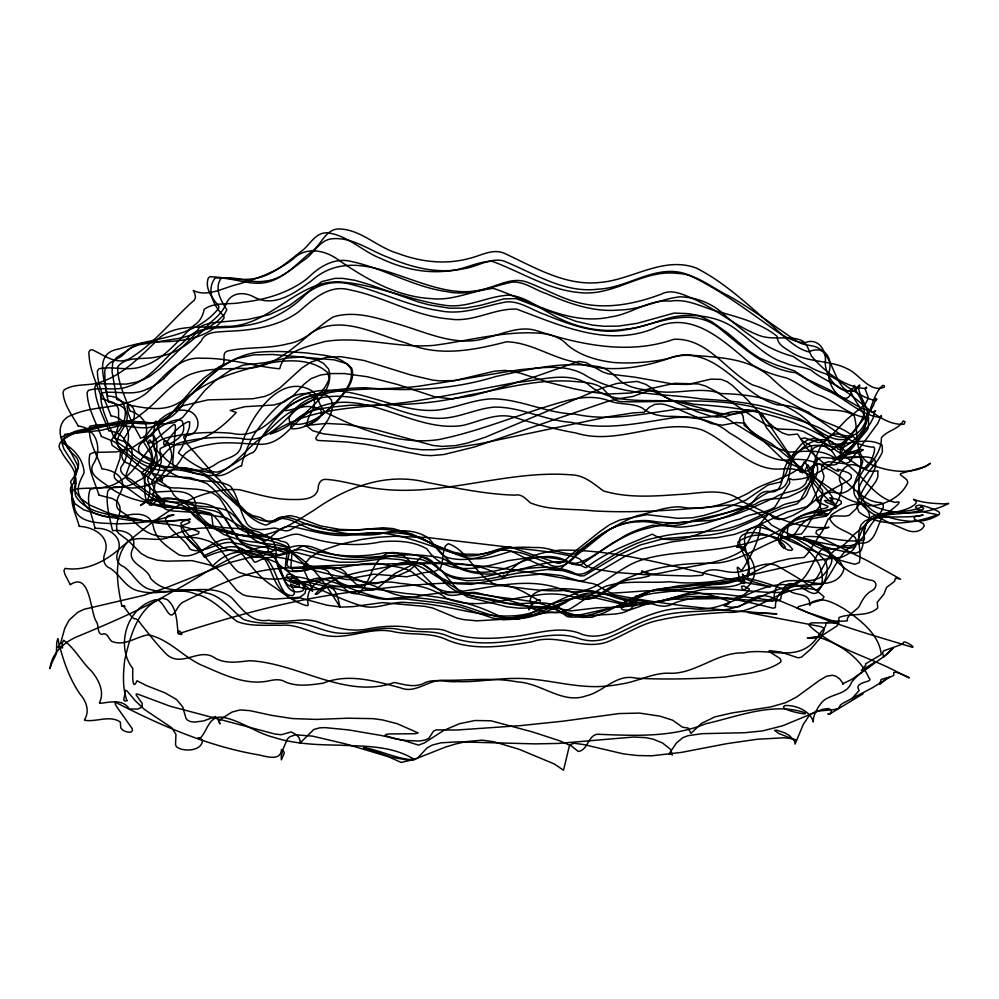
<?xml version="1.0" encoding="UTF-8"?>
<svg xmlns="http://www.w3.org/2000/svg" width="999" height="999" viewBox="0 0 999 999"><rect width="100%" height="100%" fill="white"/><g stroke="black" fill="none" stroke-linecap="round" stroke-linejoin="round"><path stroke-width="1.5" d="M132.78 668.431C132.73 672.539 131.818 692.707 137.013 680.769L146.491 685.601L165.097 692.906L176.436 699.425L182.655 706.78L185.976 718.269L187.412 720.079L190.497 721.603L194.68 722.127L203.833 720.878L215.372 716.545L217.52 718.593L220.005 723.925L219.106 721.278L221.378 718.743L232.055 712.062L240.047 709.927L249.875 710.639L271.728 715.396L292.495 718.581L316.496 719.417L347.864 718.194L373.102 718.656L382.467 719.917L397.227 723.713L418.144 732.929L415.047 733.728L389.498 733.953L386.001 734.402L384.99 735.526L395.916 738.985L405.045 740.459L419.68 741.033L425.399 739.959L428.996 738.124L433.578 731.006L436.351 729.882L456.805 730.019L520.604 725.611L563.186 721.153L619.23 713.561L639.56 713.099L659.914 716.158L672.502 720.142L682.492 727.197L688.186 728.046L690.946 733.378L701.535 723.376L714.847 716.895L732.042 712.949L770.791 706.942L785.589 702.697L796.653 697.002L819.305 680.506L826.635 676.186L832.567 675.249L836.063 676.286L839.697 678.895L843.393 683.903L842.444 683.94L851.722 679.42L869.817 666.758L874.15 662.687L861.3 670.416L865.796 665.072L865.509 663.873L881.255 654.557C879.282 634.103 859.777 619.705 844.055 608.778C835.176 603.908 824.175 596.778 813.773 601.448C809.789 601.435 809.565 609.69 809.615 602.235C808.591 593.319 796.103 595.317 790.346 591.458C775.236 586.425 760.289 580.169 744.43 578.034L749.887 580.831L770.379 586.8C700.274 576.423 632.305 549.388 560.938 550.137C542.944 551.523 524.188 556.705 511.063 569.755C508.741 570.666 505.644 578.121 503.596 576.248C503.421 573.751 504.42 575.711 504.308 577.01C503.996 580.332 499.587 574.125 497.877 574.225C474.488 561.176 446.503 563.199 420.666 563.061C373.988 564.56 327.222 564.66 280.644 568.419C245.167 570.466 213.199 587.187 182.043 602.672C178.334 605.569 176.748 610.252 173.601 613.686C167.732 621.053 163.137 595.142 153.284 600.424C126.598 608.791 115.559 646.053 132.555 668.169M148.189 443.618L149.176 440.259L150.025 440.022C155.482 447.515 159.54 458.179 155.419 467.195C153.671 472.215 144.855 476.81 148.801 482.642C151.024 488.474 149.45 495.629 147.153 501.211C130.345 512.812 149.825 496.59 155.657 499.138C168.019 498.963 182.417 497.377 193.282 504.458C199.101 518.531 211.239 528.496 226.298 532.092C244.068 538.111 263.811 533.316 281.181 541.321C295.167 542.257 287.4 556.668 286.875 564.959L289.086 567.332L292.27 568.319L331.231 568.294L362.025 581.331L375.162 583.766L385.102 581.318L408.566 571.003L413.786 566.583L417.919 560.189L420.529 557.804L422.964 557.042L426.91 557.854L431.593 560.839L442.307 571.59L460.202 592.532L467.345 596.927L506.88 606.805L519.255 608.179L543.219 607.867L555.032 608.891L566.308 614.61L570.354 615.646L581.768 614.535L626.573 604.545L637.237 600.586L635.501 596.066L641.745 596.628C654.283 585.439 674.225 589.185 689.672 586.088C705.381 583.304 723.463 586.888 737.961 579.87C741.395 575.674 732.904 561.326 740.634 569.954L742.269 569.767C750.936 556.406 758.678 541.72 760.651 525.611L761.887 524.625C772.414 530.257 788.099 546.141 797.464 530.082C806.917 513.474 827.434 513.611 841.345 503.571L841.183 501.248L838.248 499.587L829.794 497.764L834.59 503.796L830.594 502.06L822.227 493.768L813.898 483.653L811.862 479.083L811.8 473.051L813.96 466.096L817.269 460.039L813.174 466.77L807.567 470.904L804.457 471.178L799.125 468.394L766.383 427.56L758.99 412.587L753.458 410.264L745.816 410.077L726.048 416.408L716.92 417.12L710.913 416.208L697.252 411.75L677.684 403.171L665.222 396.965L645.891 384.403L637.1 381.406L616.932 383.454L602.522 387.924L485.502 437.175L467.332 443.106L455.681 445.591L442.17 446.403L433.029 445.479L376.473 429.895L346.191 424.475L326.273 423.439L305.219 425.537C312.05 423.888 320.179 420.242 321.778 412.712L320.517 409.353C293.032 396.915 274.151 428.521 255.494 442.257C243.194 453.409 232.13 466.82 217.183 474.45C202.298 478.446 187.824 470.279 173.739 466.433L172.702 463.174L175.462 427.222L174.975 424.687L173.252 424.862L154.62 440.372L148.264 443.656M64.848 434.44C62.163 442.694 68.419 450.025 74.251 455.044C83.953 463.486 74.263 474.001 73.851 482.754L75.574 483.241L74.45 487.2L75.699 491.908L80.42 498.276L89.423 504.882L108.254 513.049L131.231 518.993L144.967 521.028L165.896 521.79L190.222 519.218L183.204 521.103L180.707 523.239C185.552 535.289 198.426 542.407 203.321 554.72L204.508 555.494C216.571 550.062 230.507 542.557 243.656 549.587C250.911 556.555 259.728 554.77 267.969 551.473L270.404 552.397C281.293 560.389 280.057 592.644 298.863 586.488L300 583.191C298.376 578.034 293.032 573.701 287.475 574.3L286.338 576.423L287.987 578.384L292.582 580.469L309.927 582.679L378.559 598.626L385.801 599.35L404.97 598.975L446.078 603.733L462.212 607.654L492.569 618.056L503.246 619.78L517.869 619.03L529.62 616.296L572.215 598.776L582.792 596.615L594.043 597.539L620.466 603.783L632.941 605.319L650.112 603.846L681.355 595.729L698.363 593.443L721.241 593.955L775.761 600.786L779.183 600.586L780.881 598.613C781.468 593.181 782.966 587.075 787.974 584.09C797.926 581.131 804.707 592.045 814.023 593.531L816.895 592.869C823.988 584.04 832.055 569.892 823.788 559.29C815.084 549.363 803.308 542.907 792.02 536.351L792.632 536.263C813.411 542.932 834.128 551.311 856.031 553.046L860.763 551.098C866.17 540.397 860.951 525.112 871.553 516.87C887.487 509.952 906.155 514.248 921.965 506.818L922.377 505.681L919.142 505.094L916.195 505.956L915.584 507.217C921.39 512.724 930.144 512.924 937.586 514.735C913.311 523.913 880.681 528.459 858.94 512.05L857.117 506.893C858.653 491.271 871.465 480.332 875.836 465.721L874.887 459.74C865.409 453.409 853.408 460.214 843.231 456.418L841.682 454.907C835.364 449.4 852.734 434.19 843.119 437.112C834.515 437.437 827.447 432.08 820.204 428.284C804.732 421.016 787.986 417.207 771.665 412.35C723.563 395.292 672.814 402.834 623.151 401.673C613.398 402.197 608.191 393.743 602.097 387.824C593.044 381.993 581.705 382.267 571.366 381.231C535.988 378.958 501.698 389.26 467.22 395.379C428.933 405.544 389.523 405.182 350.299 405.232C330.157 407.679 302.285 407.13 290.534 426.585L291.82 428.796C308.404 429.582 321.266 415.197 333.054 405.382C341.608 395.204 354.42 383.466 350.974 368.768C341.471 354.995 322.402 355.507 307.505 353.034C290.297 351.71 272.927 350.674 255.719 352.497C225.861 357.33 203.833 381.044 184.178 402.197C171.154 424.687 150.861 425.761 127.835 422.202C110.677 423.913 94.156 429.483 77.235 432.654M70.33 584.69C89.972 571.328 90.272 610.514 95.779 620.666C99.201 624.113 96.741 633.528 101.823 634.49C107.155 631.393 108.479 638.786 111.588 641.271C124.138 646.803 136.039 636.8 148.064 634.827C169.555 638.861 184.34 658.616 204.583 666.42C224.6 675.149 246.978 685.863 269.33 680.744C274.6 679.657 280.419 678.821 285.239 681.855C297.003 687.1 310.876 684.927 323.214 683.179C348.389 672.926 375.337 681.181 400.349 687.787C415.084 694.093 427.709 680.157 442.195 680.244C467.382 680.731 492.907 677.122 517.819 681.98C541.221 683.041 562.512 704.42 586.138 695.878C603.733 691.882 616.221 673.376 635.963 678.184C665.634 679.732 695.454 678.845 725.099 677.085C743.556 673.551 764.909 673.026 780.681 662.137L780.993 660.339L779.894 658.403L769.193 651.598L769.18 650.674L780.569 651.947L798.039 657.817L801.46 657.205L810.476 649.338L822.864 635.027L836.825 626.073L838.248 624.1L839.01 617.519C851.123 612.512 867.319 617.507 877.721 608.016L877.247 602.297L883.84 594.23L886.55 587.462L894.542 581.368L895.429 578.171L900.686 579.195L868.293 561.163L822.327 538.336L815.908 533.241L816.595 530.756L818.393 529.695L828.97 527.322C797.914 530.244 769.38 514.185 742.182 501.486C724.312 486.313 699.65 493.718 678.596 494.493C653.671 496.278 627.784 498.151 603.508 490.971C593.668 483.803 584.303 475.049 570.991 474.812C506.593 469.792 443.456 496.878 378.871 488.811C361.301 486.938 344.43 480.756 326.81 479.445C320.866 478.384 318.019 483.653 318.182 488.761C315.547 500.611 300.287 499.488 290.959 499.5C273.289 499.338 256.381 494.006 239.435 489.685C194.168 486.838 155.394 519.03 122.415 546.291C106.868 560.689 86.613 571.653 65.072 568.406L63.948 570.516L64.848 574.225L70.267 584.602M56.356 653.496C54.321 658.453 51.024 663.523 50.05 668.593C51.548 652.672 64.898 641.358 79.108 635.876C110.827 622.627 142.495 609.04 172.303 591.795C201.81 576.51 228.846 554.582 261.75 547.027C299.325 542.357 322.914 579.595 340.184 607.367C338.074 600.124 337.262 587.549 327.822 586.825L324.737 588.186L316.983 594.243L315.222 594.293C332.342 572.589 369.268 571.678 394.143 565.284C459.79 558.828 525.724 571.066 590.059 583.154C598.688 583.766 604.095 591.383 611.95 593.056C629.22 592.432 646.428 590.172 663.748 590.421C685.851 591.246 709.402 592.182 729.657 601.873L729.632 602.734L726.46 604.045L728.209 604.008L724.175 605.844L731.231 607.317L739.36 606.643L753.096 598.239L758.129 596.091L764.497 595.629L770.591 596.903L807.454 612.312L838.973 623.014L812.487 622.852L810.364 623.239L809.128 625.362C834.452 649.562 871.652 657.242 901.822 674.437C921.615 684.165 896.215 669.73 893.68 672.652L893.83 675.199L892.482 676.123L881.118 679.507L879.707 684.502L886.263 678.858L889.784 677.122L872.477 687.737L842.532 703.446L840.471 704.957L838.536 708.416L833.466 709.715L816.52 711.188L809.714 714.797L803.371 724.238L795.067 744.08L794.517 740.871L789.372 735.551L784.827 732.854L776.76 730.182L774.512 730.369L778.87 733.528L795.928 740.209L791.807 738.648L783.953 737.786L757.492 739.235L726.96 743.631L681.455 752.397L651.61 755.818L637.499 755.531L623.826 753.97L583.928 744.617L574.388 743.268L571.241 744.118L569.305 746.116L563.523 770.279L554.395 763.998L518.956 749.225L493.706 741.683L482.192 740.147L466.358 741.583L455.881 743.905L445.454 747.077L414.248 759.427L401.223 762.437L388.236 756.668L345.779 743.968L312.562 736.138L295.529 734.777L289.598 736.862L287.45 739.01L282.904 749.35L281.293 755.868L281.343 759.864L284.203 753.371C284.752 751.847 280.582 747.327 281.356 750.724C279.982 761.113 265.821 756.443 259.141 754.969C208.304 746.478 160.502 725.336 115.172 702.147L115.285 704.245L117.145 707.354L132.093 728.458L132.48 730.531L130.869 732.167C127.185 732.392 122.677 731.231 120.754 727.796L120.367 722.052C109.69 714.772 96.591 722.227 84.828 720.316L84.415 719.879C89.86 711.388 86.538 701.46 80.195 694.33C68.656 677.684 62.4 658.191 57.805 638.648L56.756 642.382L56.394 653.396M144.718 437.887C154.395 423.114 170.891 404.832 190.285 411.563C202.897 418.019 199.251 436.488 184.603 435.414L183.666 437.362L187.238 444.205L214.997 475.399C224.7 477.472 232.555 469.118 241.046 465.846L241.546 466.096C242.52 458.678 249.55 440.946 255.519 432.192C268.481 415.309 285.726 391.358 309.503 393.631L312.799 396.241C319.243 406.968 305.444 415.859 307.192 426.198L312.6 430.681L323.339 433.816L374.862 439.947L409.528 448.401L421.94 449.787L433.791 449.75L453.858 447.889L479.008 443.881L608.516 416.708L633.491 412.849L644.105 412.275L649.512 407.093L654.67 404.383L660.839 403.896L665.384 404.645L676.972 408.666L711.288 423.551L722.402 425.187L736.5 422.54L744.755 423.214L751.061 432.03L771.865 443.793L802.185 468.843L807.067 474.875L808.241 479.982L813.436 467.22L811.787 484.577L819.779 504.333L821.927 513.736L820.216 514.522L814.51 511.426L825.436 513.399L828.059 514.098L827.746 514.722C809.677 515.609 783.778 518.006 777.909 538.561L779.507 543.668L783.416 547.689L788.086 550.062L791.608 550.412L792.594 549.3C781.268 533.666 753.159 530.269 737.949 542.02L737.911 544.43C753.483 556.73 762.961 574.7 744.492 589.747L742.407 589.335L741.433 586.251L743.918 586.088L749.387 589.123L748.513 591.058L743.968 594.767L734.003 598.438L673.963 599.188L652.397 602.097L628.833 610.277L623.139 609.852L621.428 608.703L621.44 607.467L622.639 606.755L635.302 605.656L636.4 604.657L635.139 602.509C612.512 603.983 590.571 620.004 567.157 616.62C542.232 596.728 508.416 601.211 479.183 593.281C467.207 589.635 454.695 599.437 443.519 593.231C430.969 584.552 421.416 572.427 410.339 562.087C403.271 552.947 389.435 547.952 380.819 558.254C369.705 567.657 370.055 585.564 357.854 593.394C344.618 595.941 340.597 578.446 328.946 578.021C314.897 579.308 299.563 587.25 286.139 579.857C280.419 574.138 277.347 566.096 275.687 558.316C277.31 548.576 274.762 537.712 263.798 534.815C244.168 521.041 193.993 539.185 195.667 503.696C192.445 486.55 166.346 492.195 153.709 492.02L153.047 494.043L154.296 495.841L164.473 503.533L164.648 502.647L160.602 497.864L144.643 482.392L145.267 473.576L151.623 464.672L153.072 459.89L151.423 451.011L144.356 436.063L144.605 438.049M146.091 440.072C154.52 430.332 165.772 421.278 178.871 419.592L182.018 420.816C189.435 436.9 170.979 443.181 160.165 448.576L159.952 451.898C171.653 470.379 197.889 476.948 216.184 463.861C224.638 457.554 239.148 458.054 241.383 445.442C249.588 418.531 279.233 371.416 312.188 391.009C319.53 396.541 318.569 407.829 326.361 412.687C360.701 429.757 399.65 445.317 438.673 439.585C481.481 430.969 521.653 413.124 563.623 401.523C578.746 397.24 595.192 395.092 610.114 401.236C620.441 404.782 631.992 402.972 641.92 407.804C650.399 414.585 661.188 416.683 671.827 416.358C686.7 416.658 701.785 419.13 716.483 415.721C724.437 414.56 732.654 409.752 740.709 412.212L743.081 415.996L744.143 425.412L760.351 437.874L782.754 459.328L787.999 462.699L799.924 467.994L800.162 472.265L803.908 462.212L805.419 461.975L810.614 475.736L822.552 490.309L822.714 495.142L820.604 499.662L818.556 500.686L816.72 498.489L815.796 499.388L818.144 502.16L827.984 506.293L827.522 507.455C815.821 511.126 802.796 512.724 793.293 521.228C786.101 526.997 775.149 538.236 783.054 547.452L784.739 547.939L785.226 547.077C780.906 536.85 744.505 524.962 739.572 539.048C738.448 552.996 755.619 565.621 746.59 579.395L739.722 579.919L740.471 581.543L743.543 583.516L744.642 583.329L744.904 582.205L743.106 579.745C722.252 580.556 701.46 587.912 680.394 589.422C663.96 594.043 641.583 590.471 629.208 604.133L627.085 603.846L624.363 600.624L627.072 603.983L626.048 605.869L622.926 606.98L596.853 607.829L570.504 610.938L554.245 607.579L521.153 605.669L506.868 603.583L476.336 597.09L467.232 594.255L455.969 588.324L422.877 568.019L418.181 565.796L412.4 564.747L394.867 573.501L376.286 589.31L372.028 590.284L367.058 589.585L356.431 584.365L349.7 578.059L345.342 572.24L342.07 569.592L337.237 567.707L323.289 566.858L299.038 571.016L292.894 570.704L290.884 566.745L292.058 551.923L288.399 547.752L277.435 545.029L246.054 541.046L235.951 538.748L223.776 534.515L215.434 528.933L212.912 525.337L211.638 515.172L210.764 514.023C203.259 511.688 194.156 514.285 188.873 506.456C178.571 497.452 161.326 493.581 151.611 505.332L149.937 505.119C140.335 496.266 148.601 481.655 141.371 473.114L149.775 465.284L152.073 460.764L150.787 453.646L143.481 441.858L145.979 440.197M163.986 378.309C176.149 365.659 189.847 354.133 201.311 340.984C205.145 331.168 218.331 332.13 226.998 331.318C251.873 330.369 278.022 326.935 298.639 311.8C313.037 299.55 328.846 284.078 349.775 289.885C383.916 296.491 414.473 316.283 449.612 319.006C472.852 322.827 493.856 308.179 516.633 309.128C560.114 325.274 607.292 347.477 653.883 328.434C692.295 308.991 724.35 341.895 751.573 364.435C762.2 371.029 774.237 375.124 786.388 377.922C798.301 382.667 807.954 391.92 820.479 395.691C836.712 402.222 850.823 417.12 868.805 417.707C867.844 417.732 869.58 427.46 867.269 429.92C857.192 441.421 848.039 454.895 836.25 464.485C828.071 466.608 817.419 460.889 810.713 467.495L813.124 473.139L812.462 477.997L800.137 500.511L797.202 503.796L780.631 508.741L734.677 529.02L721.528 532.942L709.939 534.952L663.923 538.611L640.259 544.979L618.718 555.044L584.065 575.774L580.494 575.948L562.912 570.666L547.352 569.517L517.47 573.164L483.141 580.069L467.008 580.781L453.571 578.084L447.202 575.199L431.58 563.261L421.99 559.665L392.17 556.256L361.313 559.527L343.281 559.19L326.186 556.193L300.711 549.562L295.017 550.049L279.158 554.77L252.198 549.3L246.728 547.252L240.247 541.883L225.537 519.205L219.405 512.986L215.235 511.138L201.698 508.229L177.822 507.342L163.499 504.57L152.884 498.713L127.847 479.945L126.299 478.109L125.899 475.387L131.618 459.028L132.293 454.108L131.531 447.989L129.296 444.305L126.811 442.507L114.173 437.912M73.876 433.379C67.707 435.539 53.958 443.119 61.214 450.974C65.709 461.351 79.795 470.829 73.814 483.179C66.259 488.811 73.676 496.853 74.076 503.758C74.363 524.575 101.361 522.814 116.046 523.788C135.589 523.763 155.569 521.815 173.926 514.71L168.032 515.634L165.459 519.005C169.168 531.768 183.779 537.275 189.798 548.938C202.847 556.181 220.255 538.573 235.489 543.156C246.84 545.392 259.99 549.15 265.497 560.451C273.239 572.115 275.624 594.205 292.557 595.754L294.405 593.881L294.081 591.008L290.447 584.078C302.01 588.836 314.485 591.932 326.611 587.25C353.484 584.877 379.845 589.947 406.218 593.543C436.675 596.216 467.544 600.624 495.329 614.198C518.931 625.561 544.48 613.099 565.859 602.534C581.031 589.922 600.337 595.791 616.92 601.46C645.304 609.502 673.001 596.59 700.162 590.059C727.759 585.889 755.456 593.781 783.054 592.295C790.634 589.822 794.168 579.645 803.296 580.531C817.207 584.927 838.473 586.725 843.918 569.343C838.873 552.397 817.107 549.575 804.694 539.198L803.733 536.763C823.725 534.802 843.893 543.518 863.723 540.172L864.522 538.561C858.641 507.617 900.773 518.306 915.683 503.646L916.433 501.56L913.486 499.325C922.826 502.834 933.078 503.446 942.981 503.846C944.08 504.345 952.122 502.272 947.214 504.145C920.841 517.432 883.728 515.696 859.864 498.364L857.716 492.869C860.564 476.311 876.21 466.695 882.442 451.735L882.167 445.204C866.558 435.814 846.178 446.103 829.819 443.968C826.285 434.49 814.098 431.855 809.44 422.614C785.639 399.837 752.472 394.243 720.866 393.569C698.701 385.639 675.786 395.816 653.171 390.609C641.183 389.585 628.196 388.099 618.893 379.632C612.337 373.289 605.132 366.683 595.466 366.271C561.863 361.139 528.321 369.505 495.641 376.536C452.834 389.785 409.752 391.645 365.509 387.724C337.762 388.124 307.205 392.47 284.49 409.215L285.677 410.651C303.684 408.404 323.039 396.103 329.195 378.596L327.834 372.814C312.025 358.216 287.213 359.528 267.37 363.449C241.721 370.629 214.723 376.748 193.044 393.107C177.16 403.134 168.406 424.038 148.714 427.547C133.579 428.946 118.631 422.864 103.484 425.624C91.046 428.733 72.14 431.568 63.736 439.535C68.869 448.151 73.751 457.767 78.359 466.87L74.351 474.55C78.471 481.118 73.501 488.948 75.637 496.003C88.923 517.457 121.016 514.148 142.745 520.541C161.239 524.762 181.756 523.601 199.051 531.918L198.414 533.853L189.335 536.376L187.462 537.237L186.988 538.498L204.158 555.519L212.65 566.083C223.152 554.645 243.981 543.931 254.158 561.838L255.407 562.275L262.325 559.103L266.571 559.353C278.808 568.593 281.743 614.585 305.095 593.181L305.856 588.96L302.585 583.004L298.089 581.056L298.264 583.666L297.415 584.665L294.455 582.529L294.455 580.631C318.419 586.738 340.309 600.299 364.46 606.568C379.145 609.465 393.331 600.274 408.354 602.759C456.106 602.609 507.167 632.142 552.06 603.596C564.635 598.226 577.26 590.559 591.371 590.921C606.281 593.169 620.454 599.213 635.639 600.137C648.438 599.912 660.951 611.063 673.301 603.596C705.381 590.721 741.071 600.162 773.214 608.229L775.399 607.542C774.937 582.13 804.482 585.876 821.727 584.103C826.548 560.751 801.535 541.183 781.043 535.876L782.267 537.487C805.669 548.226 829.819 558.129 854.857 564.26L859.327 562.574C862.087 550.024 855.132 536.363 861.425 524.263L865.346 520.666C883.915 514.335 904.083 519.043 923.138 515.109L916.12 516.221L914.285 517.37L914.335 519.13L923.313 523.688L924.312 525.811C920.966 532.43 912.449 532.754 906.343 530.057C887.349 522.115 865.446 513.786 854.632 495.154C850.961 482.642 860.788 472.602 862.786 460.951L860.289 457.167L855.219 456.393L832.916 459.79L853.995 451.111L860.564 449.35L863.386 449.762C858.703 453.546 851.722 453.096 846.278 451.323C831.418 441.908 817.007 431.543 800.249 425.549C766.545 410.839 729.944 406.743 693.668 404.27C659.09 395.03 616.408 409.852 587.674 383.928C566.97 370.704 539.497 380.819 516.708 382.33C483.953 388.461 451.261 394.992 418.394 400.549C368.581 408.991 313.786 403.646 270.23 433.953C282.667 430.544 293.219 422.127 303.534 414.685C315.846 403.246 334.815 387.774 328.459 368.843L323.476 363.324L316.396 359.69L302.098 357.018L286.725 358.017L264.623 362.762L243.356 365.072L230.369 370.292L216.483 379.62L204.92 390.397L182.605 417.482L174.151 422.689L164.223 423.938L138.362 421.94L127.947 423.601L101.311 430.282L64.91 434.403M147.802 388.711C133.354 396.578 116.858 390.409 101.861 392.882L100.587 394.905C100.949 409.952 108.766 423.713 113.961 437.612M647.327 592.507L633.578 597.627L604.782 612.549L592.007 617.232L582.28 617.407L564.897 612.812L551.311 612.187L498.988 619.542L476.835 620.829L463.736 619.63L456.893 618.044L432.717 608.016L424.837 606.368L382.355 602.597L352.884 606.655L341.383 607.092L326.96 605.207L298.152 597.39L274.4 599.113L247.203 596.066L242.62 594.592L236.825 590.459L221.478 572.402L216.296 568.144L210.202 565.059L192.058 560.614L167.17 561.151L157.13 560.214L147.79 557.255L141.196 553.496L128.484 540.834L118.669 533.354L116.846 530.894L116.558 524.637L120.242 510.589L119.805 506.393L117.832 501.973L112.475 498.551L99.001 495.129M656.231 589.909L679.607 585.664L728.096 581.93L743.83 577.26L767.369 565.297L776.56 561.75L790.109 558.591L804.083 557.454L807.704 553.496L823.626 529.208L828.146 519.068L833.69 515.896L845.354 516.108L849.212 515.297L855.881 509.04L875.886 481.481L877.834 476.985L877.934 470.916L870.117 471.291L862.299 468.369L827.11 444.268L803.408 431.431L796.628 429.807L777.821 428.971L767.294 425.537L755.381 418.444L715.584 391.246L705.631 386.051L698.338 383.941L674.4 383.304L630.644 392.994L608.503 394.056L589.01 391.895L573.189 388.586L547.352 382.03L519.867 373.014L505.244 370.392L494.642 371.166L454.92 380.532L439.697 380.881L432.804 380.119L410.926 375.025L363.736 360.414L340.734 356.68L326.673 357.267L311.026 362.025L301.81 368.044L279.882 387.974L270.392 394.068L264.685 396.428L252.897 398.751L207.992 399.875L182.567 405.806L177.11 408.691L170.954 413.761L148.376 436.85L133.629 446.853L127.835 449.288L116.433 451.91L93.869 452.422L89.885 454.095C86.638 467.857 95.017 481.755 98.876 494.88M140.497 437.937L153.284 435.402C161.039 444.28 154.545 459.103 150.824 468.956C152.123 479.97 169.343 483.354 173.464 494.468C186.001 509.54 206.643 504.62 223.414 509.265C234.378 512.437 240.022 523.538 246.828 531.743C252.285 541.97 263.674 543.718 273.489 547.202C280.881 553.658 290.634 553.608 298.526 548.089C306.93 542.744 315.597 548.926 323.763 551.248C356.368 564.035 390.609 552.11 424.1 555.469C431.98 556.568 440.659 556.281 447.402 561.163C459.915 571.391 476.486 574.637 492.307 574.013C523.014 573.476 555.706 551.573 585.077 567.544L586.301 567.619C605.943 551.923 629.745 543.956 652.372 534.153C678.309 550.886 713.586 524.525 740.209 518.993C750.923 512.787 764.685 513.848 774.774 507.155C779.607 499.8 783.566 491.87 788.673 484.677C791.87 481.78 786.313 476.648 792.382 479.682C819.617 479.508 835.963 458.104 855.868 442.969L856.418 440.047C844.704 425.437 823.076 424.712 808.94 412.337C789.772 403.996 772.989 390.609 752.659 384.977C725.848 371.191 707.567 337.65 673.726 339.323C629.083 355.032 581.143 344.905 537.4 330.944C520.829 325.237 504.083 333.429 488.174 337.412C458.429 347.814 428.758 333.316 400.599 324.8C379.083 318.756 355.632 310.002 333.279 316.92C318.269 326.011 306.231 340.921 287.824 343.806C268.394 349.026 247.914 346.678 228.396 350.811C219.805 352.659 227.834 362.662 220.954 366.433C206.431 378.321 194.905 394.031 178.209 403.072C162.587 412.187 144.605 407.854 128.234 404.945L127.11 406.206C127.822 417.719 135.24 427.659 140.372 437.737M64.148 443.931C74.7 449.088 83.779 460.751 84.066 472.789C78.159 484.827 74.513 491.208 84.191 503.409C91.858 517.132 109.515 517.844 123.339 516.221C134.828 512.937 150.837 511.825 153.509 527.21C156.368 540.309 168.706 547.589 178.846 554.757C197.977 561.475 212.05 536.962 231.006 539.148C243.956 555.194 254.345 574.512 272.715 586.001C283.604 593.344 294.33 602.709 307.33 605.756L308.216 605.219C303.746 581.818 327.772 574.725 346.191 579.482C371.99 578.533 392.245 601.186 418.506 596.316C454.383 588.598 491.895 593.106 526.048 606.018C541.096 612.662 559.49 616.57 574.05 606.455C584.74 599.912 594.193 591.258 605.794 586.251C626.398 579.82 648.501 583.466 669.717 581.718C709.752 586.825 747.976 575.037 786.575 566.908C804.532 561.725 822.602 559.315 841.058 557.38C848.588 554.832 860.851 546.353 855.069 537.425C847.389 530.332 834.515 529.333 829.894 518.993L830.956 515.272C841.021 507.917 854.632 500.961 867.357 505.494C883.203 506.855 901.61 496.915 907.866 482.417L906.755 479.695L900.311 474.637L900.673 473.538L925.024 466.733L930.406 463.324C915.371 474.188 894.704 472.49 877.809 467.057C850.848 459.428 860.039 434.852 854.045 415.534C840.983 406.743 823.089 413.074 808.89 405.419C794.942 398.351 782.729 388.873 771.44 377.984C749.362 357.742 719.505 357.555 691.62 355.219C681.081 353.209 671.291 358.229 661.151 360.002C645.354 362.55 629.233 363.661 613.249 362.462C596.965 360.427 580.157 355.731 567.407 344.942C560.664 337.437 550.686 334.228 540.896 333.291C504.882 330.507 469.655 340.647 434.24 345.317C397.577 348.726 361.126 335.477 324.5 341.596C310.002 345.941 283.192 350.949 279.907 368.369L279.196 368.768C253.596 366.271 228.634 357.817 202.647 358.291C177.585 355.956 163.212 378.259 146.853 392.782C125.387 410.227 95.991 404.233 72.178 414.997C59.278 418.668 57.018 433.841 64.036 443.806M78.284 426.049C97.253 428.047 102.697 450.049 93.082 464.448C87.587 474.488 101.349 480.769 107.492 485.851C125.212 500.024 148.539 502.909 170.142 506.83C189.535 508.216 200.936 515.934 209.328 533.079C215.309 545.167 227.273 552.534 240.871 550.724C250.037 550.786 257.63 556.793 266.533 557.879C286.076 554.245 303.446 566.858 322.602 568.156C343.331 570.104 363.611 560.177 384.303 564.535C393.631 566.783 403.721 566.933 412.088 572.102C424.438 581.443 437.275 592.17 453.658 592.245C488.661 588.811 524.85 576.361 559.79 588.661C588.736 601.873 611.987 571.303 637.05 561.575C655.419 554.757 675.162 553.409 694.505 551.485C722.614 548.851 751.398 545.292 776.772 531.98C791.945 523.001 809.115 518.831 826.36 516.171C833.478 510.152 843.743 493.681 841.483 484.228C836.563 477.834 841.195 469.617 847.177 465.946C853.733 461.875 860.214 468.531 866.695 468.269C874.35 459.852 881.605 449.55 881.393 437.737C887.174 430.382 898.663 429.495 903.258 420.879L905.106 421.778L903.983 424.313C879.52 425.499 861.5 399.95 841.283 388.761C831.53 381.968 820.067 377.947 811.063 370.067C802.609 366.408 792.919 366.783 784.49 362.724C766.258 357.342 753.658 342.42 738.81 331.543C723.738 318.768 704.307 314.81 685.089 315.597C664.897 316.096 646.778 327.922 626.448 328.946C600.062 333.541 572.839 326.998 550.037 313.399C536.725 306.356 524 296.066 508.404 295.18C486.625 296.316 466.371 308.978 444.031 305.157C410.015 300.287 378.072 285.552 343.731 282.255C298.014 276.898 270.604 328.047 224.85 326.373C200.924 328.821 171.154 321.878 153.834 343.581C138.486 358.404 122.74 374.126 102.285 381.593C90.147 386.7 75.387 382.679 64.161 389.885L63.049 392.182C63.749 404.695 72.153 415.234 78.147 425.849M598.076 686.588C569.892 687.25 542.619 677.759 514.423 678.446C495.317 678.496 476.411 682.404 457.28 681.58C445.979 682.554 433.316 677.734 422.889 683.741C413.748 687.737 403.633 684.377 394.38 682.479C345.517 699.837 298.052 662.774 249.363 660.714C237.387 662.2 223.764 664.21 213.249 656.967C198.426 648.276 181.256 667.582 166.845 654.57C157.293 645.092 149.088 634.253 140.709 623.726C139.023 621.615 137.412 618.294 134.203 618.756C129.708 616.121 125.911 608.354 122.64 605.481L124.987 606.293L121.903 606.168M112.562 530.681C123.726 529.295 137.662 534.29 132.904 548.276C125.037 563.711 147.04 566.071 150.612 578.446C171.778 602.459 207.218 578.683 231.468 597.552C241.683 608.391 251.149 623.376 268.606 620.204C281.081 622.727 293.544 620.154 306.056 619.942A42.732 29.246 27.9 0 1 316.296 621.44C332.642 627.01 349.775 632.429 367.257 629.02C382.929 625.898 399.001 625.024 414.747 628.284C425.274 630.581 436.338 627.01 446.578 631.131C466.046 639.497 487.624 639.173 508.316 637.112C531.693 635.776 555.606 625.099 578.771 632.941C593.418 639.972 609.665 634.315 622.901 626.873C644.842 615.983 668.069 605.706 693.206 608.741C726.535 612.787 751.548 585.202 783.578 584.515C802.422 589.098 808.591 570.816 815.858 557.667C818.019 552.547 822.252 546.79 828.621 548.563C837.599 551.61 845.154 544.268 850.686 538.211C856.593 530.007 875.049 522.927 867.881 510.901C865.334 507.879 865.446 501.898 859.889 503.184C832.067 497.564 812.986 465.646 782.692 468.843C750.636 472.44 728.795 441.058 701.448 429.707C659.665 417.757 618.019 446.228 575.811 432.942C555.332 429.395 535.277 423.913 515.472 417.682C497.627 411.788 480.332 421.241 463.311 425.299C409.902 434.44 355.931 377.659 304.47 415.322C290.734 426.273 279.895 444.905 260.09 444.28C243.494 443.993 226.736 441.071 210.24 444.405C199.675 446.353 186.95 448.151 181.456 458.753C172.24 473.651 156.668 484.627 139.173 487.05C129.308 490.784 114.648 481.743 107.717 491.233C105.619 504.395 109.715 517.632 112.487 530.444M95.092 528.409C108.991 527.31 124.263 537.237 117.632 552.759C115.31 558.429 117.919 564.622 123.689 566.695C133.966 573.626 138.674 587.674 152.223 589.947C169.693 595.042 188.099 585.789 205.369 592.769C221.89 595.429 231.081 610.139 243.444 619.43C257.405 624.2 273.064 623.551 287.762 623.014C304.058 620.554 318.531 629.919 334.103 632.529C355.869 636.438 377.06 625.012 398.826 629.345C415.284 633.503 432.967 629.12 448.701 636.363C475.836 647.29 505.819 642.145 533.778 637.674C548.239 635.339 563.448 633.229 577.634 638.086C586.738 641.433 596.828 641.758 606.018 638.523C623.401 631.868 639.285 621.553 657.442 616.758C676.286 610.988 696.203 611.962 715.634 610.327C748.713 611.126 773.538 580.344 807.442 587.062C824.437 577.31 824.862 545.142 848.139 545.729C861.8 546.203 866.72 528.396 874.774 520.054C877.334 516.121 887.886 506.118 881.118 502.684C858.928 501.835 847.302 477.035 827.721 469.031C814.759 459.715 799.3 457.729 783.94 460.452C763.224 458.441 746.865 442.619 729.32 432.854C713.873 419.93 694.08 416.146 674.525 417.632C640.534 422.614 605.993 431.206 571.678 422.402C545.142 420.679 520.841 406.68 494.205 407.117C478.558 408.441 464.123 415.434 448.638 417.644C431.793 420.192 415.047 415.447 399.113 410.414C368.394 399.75 331.568 387.275 301.198 405.656C283.179 419.842 267.67 444.642 240.971 438.436C221.241 436.426 201.199 437.362 181.93 442.182C161.301 447.165 156.768 472.802 137.775 480.981C123.626 491.471 105.507 485.264 90.26 489.248C85.377 501.748 92.258 515.659 95.005 528.184M101.948 398.751L113.312 402.56L116.721 405.307L118.556 409.353L118.644 424.4L116.721 431.431L110.976 441.096L112.15 445.317L124.376 453.646L141.783 468.144L149.288 472.277L158.217 475.012L165.197 475.999L190.634 477.709L206.918 483.553L213.112 488.836L226.736 503.271L242.27 524.587L265.272 541.033C274.3 536.138 281.194 523.464 293.581 526.96C312.163 530.669 330.632 537.125 349.875 535.189C381.368 532.417 420.367 526.273 442.807 554.532C463.536 578.958 494.655 574.712 520.354 562.337C537.087 555.819 556.343 552.784 571.803 564.01C589.173 562.062 603.296 547.44 618.806 539.497C628.908 532.617 640.546 528.483 652.247 525.287C665.896 525.874 679.532 527.172 692.469 520.666C713.598 515.521 735.152 511.738 755.594 504.083C766.083 496.228 778.496 500.674 789.46 496.553C798.551 492.082 810.901 488.636 811.013 476.173C813.623 462.599 822.077 428.546 841.121 434.665C870.441 443.881 866.795 398.601 882.816 385.402L884.252 385.739L884.302 387.137C869.854 393.431 859.24 373.788 847.202 368.743C828.87 359.328 805.619 363.424 788.76 350.574C782.916 346.99 777.397 343.843 777.122 336.351C761.55 323.701 741.233 318.119 722.202 312.699C704.757 308.853 688.561 298.002 670.067 301.161C648.813 299.101 631.256 314.235 610.739 316.908C568.906 326.261 531.218 301.061 493.331 288.361C472.702 290.472 453.171 300.986 431.855 298.651C397.29 296.978 366.446 279.32 338.661 260.102C325.662 250.15 305.657 246.154 293.157 259.016C277.135 271.491 257.742 278.321 238.524 284.141C224.038 287.225 207.767 297.789 193.182 290.409C195.492 294.205 197.215 299.225 191.908 302.21C172.09 320.217 155.457 341.983 132.767 356.581C118.494 367.395 104.845 355.319 92.008 349.7L90.06 350.149L88.899 352.085C88.986 368.269 96.578 383.379 101.823 398.464M79.258 526.348C93.481 526.91 110.939 536.5 104.87 553.284C102.472 558.853 103.709 565.946 109.965 568.169C120.704 574.924 126.011 588.973 139.735 591.171C158.117 596.203 177.46 586.401 195.529 594.005C212.437 597.964 223.801 611.65 237.125 621.553C250.886 626.785 266.508 624.875 281.106 625.324C297.153 623.663 311.114 633.366 326.523 635.676C348.651 639.46 369.917 627.047 392.033 631.356C410.027 635.701 429.433 631.643 446.553 639.635C473.514 651.385 503.633 646.266 531.643 641.882C557.442 632.866 582.067 650.586 606.955 642.032C624.825 635.152 640.859 623.413 660.039 620.042C681.855 614.972 704.307 613.848 726.56 612.25C759.402 614.922 783.416 581.043 816.645 590.034C834.714 577.41 838.124 542.594 864.572 542.969C876.285 540.921 877.11 524.025 883.241 515.971C884.39 515.209 907.779 498.601 895.591 502.41C870.991 497.827 860.239 466.958 836.051 458.941C822.264 448.401 805.506 451.523 789.61 452.048C769.055 447.714 752.047 433.067 733.865 423.151C717.419 410.202 696.465 408.391 676.385 409.328C642.657 413.911 608.591 421.653 574.55 414.023C546.228 413.311 520.367 398.901 492.12 398.838C474.887 399.45 458.853 406.581 441.995 409.44C424.338 412.487 406.618 408.079 389.685 403.296C359.278 394.73 322.952 380.594 293.669 399.875C275.836 415.334 259.178 439.735 231.905 433.341C211.001 431.318 189.897 432.892 169.355 437.125C145.817 441.633 140.135 469.68 120.542 480.507C106.768 491.458 88.761 486.338 73.327 489.522C68.594 501.311 76.149 514.448 79.171 526.136M101.411 436.463L114.56 441.92L117.183 443.993L119.58 447.764L120.417 451.573L119.967 458.541L114.148 474.875L114.51 477.784L116.109 479.757L141.97 498.638L152.984 504.657L161.526 506.843L194.68 509.278L210.227 513.161L214.161 515.959L218.094 520.604L233.254 543.194L239.835 548.576L245.442 550.574L262.637 552.922L274.176 555.881L278.871 555.594L290.259 552.572L296.528 552.435L323.077 559.452L339.036 562.175L356.056 562.225L385.901 558.441L400.212 559.54L422.44 564.085L442.619 578.708L449.15 581.73L456.705 583.728L471.203 584.39L514.61 576.473L544.942 573.751L560.789 575.474L579.557 580.931L583.965 580.519L625.786 555.906L641.658 548.913L672.127 541.82L694.193 538.873L716.982 537.674L734.352 534.428L751.71 528.159L787.187 511.963L806.867 506.73L811.126 502.734L823.326 479.695L823.95 476.086L821.478 468.543L822.402 465.159L826.011 462.462L828.695 461.713L845.042 463.736L849.3 462.187L877.896 423.226L881.13 415.497L881.58 416.758L880.619 417.395C860.826 415.659 846.041 398.813 828.333 390.996C816.458 386.563 806.53 378.708 795.579 372.739C766.008 369.318 744.043 348.176 721.927 330.357C690.671 302.535 652.697 327.31 618.369 330.806C592.732 333.204 568.094 324.076 544.817 314.473C532.155 310.227 520.541 301.061 506.643 301.86C484.565 305.756 462.862 315.522 439.96 310.776C409.215 306.481 381.393 291.783 351.486 284.465C333.728 279.47 314.36 284.465 301.948 298.239C285.739 312.899 265.497 323.214 243.644 325.724C227.697 328.908 210.614 325.799 195.342 332.055C188.574 335.614 184.153 342.37 177.934 346.778C162.125 360.814 149.35 379.832 128.309 386.501C115.472 391.645 101.111 386.288 88.399 390.384L87.113 392.607C87.637 408.017 95.804 422.015 101.286 436.188M111.076 415.934C127.298 417.719 132.442 435.352 125.362 448.539C119.705 453.771 120.792 461.263 128.621 463.611C144.743 472.702 157.842 489.398 178.234 487.912C191.771 489.572 209.003 487.512 219.28 498.002C225.899 506.381 229.545 516.633 236.026 525.074C243.431 534.802 256.556 533.441 267.183 536.126C278.796 545.142 289.548 530.282 301.586 535.227C327.197 543.768 354.72 547.552 381.356 541.72C396.528 540.434 413.711 541.008 427.01 548.975C446.216 577.659 480.257 568.506 507.829 560.689C524.762 558.266 542.207 555.432 559.165 559.215C567.619 560.139 577.185 569.642 584.877 562.037C604.907 548.738 624.812 532.979 648.875 528.009C668.306 522.477 688.673 521.828 708.716 520.554C732.529 517.994 754.045 506.78 775.599 497.165C784.827 490.484 799.462 492.782 805.981 483.079C808.428 472.789 822.464 461.388 811.762 451.635L811.712 450.274L814.335 447.577L819.692 445.467L825.998 445.392L836.875 447.24L841.62 445.691L870.379 410.826L873.588 405.182L875.836 398.376L876.935 399.363L875.898 400.611C856.792 397.003 842.681 380.694 824.787 373.526C813.174 369.755 802.984 363.361 793.131 356.406C764.447 348.938 741.758 330.244 719.992 310.989C708.541 301.898 694.417 297.215 679.894 296.815C659.24 299.225 640.059 309.89 618.843 310.027C593.418 312.35 568.968 303.521 546.066 293.519C534.69 289.922 524.438 281.156 511.975 282.143C490.546 286.651 469.405 296.603 446.953 291.621C413.748 287.15 384.727 268.694 352.26 261.713C334.727 256.768 319.193 266.646 307.38 278.484C288.748 292.857 265.584 299.8 242.457 302.322C229.945 305.132 215.135 301.436 204.158 309.303C202.909 315.721 200.112 321.678 193.719 325.512C177.722 340.309 164.323 359.74 142.457 366.308C128.371 371.765 113.174 365.771 99.013 368.743L97.427 370.866C97.253 386.625 105.707 401.074 110.951 415.659M108.854 430.856C127.248 432.804 131.456 449.775 122.927 464.448C116.196 471.466 125.787 476.898 131.369 479.82C146.216 491.458 162.025 504.445 182.38 501.823C195.754 503.184 213.549 501.436 222.078 514.11C228.671 522.689 232.205 533.541 240.497 540.771C248.988 547.24 260.327 545.054 269.88 548.651C282.767 554.782 295.417 540.022 308.504 548.201C333.054 557.155 359.578 557.867 385.015 552.709C401.823 553.334 422.14 552.285 434.815 565.272C459.415 590.459 494.418 571.965 523.701 569.055C539.872 566.758 556.918 565.834 572.352 572.14C581.605 578.096 590.184 570.117 597.564 565.172C616.008 553.558 634.802 541.508 656.618 537.637C676.922 532.155 698.176 532.729 718.905 530.357C740.783 526.997 759.665 515.047 779.832 506.83C788.648 500.474 804.195 504.345 807.804 491.908C811.338 481.88 822.876 472.265 814.909 461.65L817.007 459.14L821.777 457.392L838.698 458.778L843.356 457.142L870.341 423.464L873.238 417.807L874.5 411.301L875.574 410.676L874.625 412.063L872.701 412.162L860.801 407.917L828.321 389.273L806.942 379.208L794.492 370.866L776.56 365.159L759.54 358.029L749.213 351.236L727.684 333.054L711.713 321.728L698.313 315.359L688.211 313.661L674.188 313.049L637.25 323.326L618.256 326.124L603.733 326.261L592.232 325.05L575.699 321.253L516.083 298.601L503.896 298.888L481.58 305.095L465.584 308.079L449.562 308.229L429.258 304.895L418.556 302.035L369.792 284.678L355.182 280.357L342.794 278.384L335.177 278.346L321.853 281.568L289.648 305.369L269.193 314.685L247.715 319.505L210.402 322.952L202.148 325.674L199.3 327.684L193.519 336.039L159.99 368.743L149.775 376.261L143.519 379.57L137.15 381.98L126.249 384.103L98.676 383.766L96.229 384.74L94.868 386.875C95.167 402.297 103.359 416.371 108.729 430.581M101.948 468.831C116.895 470.554 129.046 480.094 118.769 495.691C116.296 500.799 114.648 508.628 121.204 511.476C132.73 518.344 140.272 530.906 153.634 534.84C170.579 540.134 188.886 534.015 205.757 540.147C221.865 544.118 226.723 562.524 238.511 572.152C252.422 576.972 268.456 580.656 283.404 578.433C300.474 572.727 316.346 583.828 332.992 585.639C355.294 589.585 377.185 578.409 399.438 583.304C416.258 584.777 432.854 587.924 446.703 598.389C475.049 610.177 505.744 598.801 534.677 595.491C549.125 592.969 564.123 593.394 577.971 598.488C586.276 601.286 594.467 597.052 601.523 593.031C633.216 570.079 672.364 562.849 710.739 563.249C744.03 563.786 768.718 535.963 801.385 534.04C808.903 525.549 813.174 514.26 820.479 505.344C820.079 494.418 826.785 490.197 837.487 493.131C854.707 494.992 858.99 472.302 869.53 462.762C871.465 461.351 878.034 444.742 872.277 447.165C837.262 442.957 814.297 404.695 777.659 404.907C739.11 394.58 717.657 345.105 672.514 357.192C641.171 368.381 606.793 373.788 574.637 361.963C551.273 357.53 530.506 342.332 506.518 341.795C473.638 350.249 438.836 357.305 406.143 342.969C376.436 334.852 341.833 313.986 311.925 332.405C291.583 349.625 270.217 369.855 241.383 368.369C223.888 369.118 205.757 368.094 189.198 374.837C170.042 383.803 157.742 402.31 140.809 414.423C126.486 427.634 106.319 422.365 89.685 426.248C87.687 440.896 97.178 454.907 101.836 468.581M107.592 396.079C129.52 396.416 129.033 418.893 117.632 432.355C109.59 441.058 124.488 445.916 129.246 450.774C142.358 466.283 162.937 467.807 181.818 467.657C199.5 468.943 214.585 477.472 225.212 491.795C237.787 503.421 248.676 520.504 265.722 525.124C272.327 523.501 276.673 516.483 283.903 516.733C294.43 517.719 303.559 523.913 313.723 526.411C336.975 534.415 361.238 527.572 384.965 529.445C414.198 530.993 438.149 549.263 465.347 557.43C480.681 561.45 495.679 555.794 510.202 551.535C522.839 551.286 534.365 558.366 546.116 562.25C557.267 571.553 568.831 564.073 576.835 554.957C588.136 546.828 598.351 537.287 609.815 529.395C622.702 522.614 637.949 518.993 652.509 521.166C681.655 526.211 711.026 518.956 738.224 508.703C752.572 505.581 762.012 492.132 776.473 489.897C795.529 487.437 784.627 460.377 799.188 451.648C807.816 440.134 830.256 432.942 837.811 448.951L839.672 449.363C852.796 442.844 867.107 430.744 867.744 414.997C867.082 404.632 858.89 396.253 858.303 386.039L859.402 384.977L859.939 385.801C840.871 406.243 834.552 364.185 825.162 354.782C817.17 341.87 805.793 348.239 796.053 340.609C773.388 325.686 752.047 308.753 728.221 295.617C711.713 287.724 696.403 273.951 677.372 273.426C642.956 269.031 614.26 296.703 579.52 292.57C548.226 289.897 521.016 271.878 492.207 261.313C476.76 261.338 462.874 270.342 447.39 271.016C424.662 273.626 401.623 268.344 381.106 258.629C362.412 251.473 347.24 234.865 326.798 232.779C315.06 232.617 309.94 245.005 301.623 251.086C288.711 260.764 276.386 272.527 260.589 277.21C243.893 282.105 226.785 277.372 210.002 276.698L208.292 278.072C204.495 288.773 212.637 298.476 218.843 306.281L218.719 308.241C194.817 338.361 152.722 337.724 119.081 348.963C93.681 352.822 104.258 378.409 107.467 395.779M108.367 401.898C114.972 403.746 124.638 404.932 126.636 413.037C130.482 425.624 113.074 435.464 118.194 446.378C133.978 459.203 150.799 474.001 172.977 469.78C181.93 469.355 190.297 472.939 199.088 473.788C211.626 476.336 218.044 489.872 227.909 496.928C240.934 508.816 259.74 528.284 278.896 518.568C292.869 517.17 304.208 529.07 317.807 530.856C334.39 534.815 351.611 534.702 368.456 532.767C400.686 531.306 430.094 547.802 460.776 554.62C478.046 560.027 494.68 546.54 511.351 551.136C526.51 558.653 542.032 567.469 558.816 570.079C583.778 550.062 603.933 522.277 639.11 521.828C654.233 520.304 668.468 528.533 683.703 526.91C705.306 525.074 726.136 517.307 745.679 508.241C754.645 503.958 757.342 489.997 769.33 491.483C782.055 494.717 782.404 476.898 784.577 468.643C790.296 448.726 825.074 433.878 835.664 457.13L837.249 457.342C849.487 448.913 864.909 438.411 865.696 422.102C864.747 410.539 854.882 402.647 851.198 392.307L851.498 391.571C846.403 410.726 824.824 384.54 829.27 371.278C832.891 355.919 823.051 345.217 808.528 351.86C791.683 347.103 780.344 331.955 767.157 321.366C744.929 301.948 722.789 281.456 696.266 268.032C662.949 255.819 632.504 279.782 599.937 282.455C565.322 286.338 534.265 267.07 503.996 253.159C492.432 248.339 480.644 255.819 469.493 258.354C445.841 264.985 420.429 261.975 397.714 253.334C376.723 247.327 359.465 227.922 336.775 229.033C324.912 231.019 321.166 244.53 312.362 251.074C298.713 261.651 286.938 276.149 269.992 281.443C251.573 287.325 233.341 276.873 215.21 278.047C205.507 289.947 214.123 306.905 223.876 316.084L224.026 318.107C213.724 332.667 195.192 339.073 178.022 340.647C160.539 343.631 138.149 337.887 125.037 352.884C118.594 360.864 103.059 361.326 104.87 374.6C104.92 383.691 106.344 392.719 108.254 401.586M129.982 410.839C144.356 415.859 151.848 428.022 142.432 442.195C136.388 446.653 137.363 453.871 144.83 456.156C160.19 462.899 171.341 478.096 189.273 478.683C202.672 482.629 218.881 479.058 230.769 486.476C238.274 496.69 239.485 509.94 245.479 520.941C250.499 532.904 264.036 529.283 273.988 528.034C279.62 528.271 285.052 533.029 290.622 529.645C296.141 526.935 301.698 522.502 308.241 524.163C331.243 531.231 355.407 537.425 379.632 534.065C395.616 529.657 413.961 528.446 428.384 538.036C435.839 545.179 439.635 557.092 451.461 558.503C467.045 561.538 482.904 557.28 497.24 551.198C509.365 546.416 522.714 547.115 535.489 547.564C549 546.803 561.575 554.582 574.712 554.02C593.881 539.185 614.198 524.937 636.775 515.809C651.286 512.724 665.309 506.481 680.394 506.868C704.482 511.488 728.109 503.771 749.25 492.607C770.217 477.872 806.48 477.572 811.712 447.365L809.927 445.142L802.522 440.896L800.836 438.748L804.67 437.937L818.006 442.445L823.626 442.07L826.785 440.259L846.902 419.318L865.271 404.133L868.431 398.014L865.009 388.474L866.395 387.063L866.732 387.962L865.821 388.574C844.367 387.275 825.087 372.09 811.563 356.119C808.353 350.362 807.379 342.307 800.187 339.86C786.712 335.489 771.977 340.597 758.566 335.214C733.965 325.499 713.91 307.068 689.322 297.053C680.656 293.494 670.516 289.186 661.438 294.093C635.114 303.996 605.943 309.852 578.184 302.61C560.427 298.139 544.567 288.611 527.472 282.342C511.913 276.286 496.953 286.601 482.042 289.598C425.137 304.245 362.325 235.764 311.251 280.944C295.267 292.57 274.575 308.054 254.283 297.153C245.055 291.883 232.143 291.82 226.798 302.41C223.838 310.14 218.269 316.009 211.875 321.303C196.666 337.375 179.608 354.083 156.506 356.93C144.018 360.115 126.224 355.469 117.657 366.908C117.395 382.192 125.087 396.328 129.858 410.577M116.92 399.463L129.745 404.795L132.892 407.555L134.615 411.401L134.091 418.244L131.88 425.487L124.351 438.161L124.413 441.108L126.723 444.093L148.501 460.077L158.779 465.209L167.008 466.945L188.823 468.693L211.863 473.014L219.193 479.682L239.498 504.957L246.628 512.212L252.747 515.584L260.277 517.47L267.882 521.753L274.638 521.79L285.502 516.258L290.434 515.659L296.391 516.945L320.292 525.836L339.423 529.358L356.955 530.032L383.054 527.759L393.119 528.608L411.85 534.028L437.013 545.866L453.858 552.235L463.149 554.133L478.946 554.345L486.875 552.971L502.497 547.952L510.214 547.002L557.305 563.199L559.952 563.249L563.823 561.538L574.475 551.748L600.374 531.206L609.602 524.725L619.855 520.017L647.052 514.66L677.859 518.319L692.344 517.794L704.307 515.384L717.769 511.263L746.041 500.049L768.081 484.927L780.569 482.017L786.225 473.289L792.469 455.132L801.285 444.368L807.667 439.86L813.348 438.598L819.605 439.61L824.05 442.744L827.796 448.713L831.343 450.262C845.029 442.245 858.591 430.207 863.748 414.747C866.27 403.571 856.992 395.042 853.87 385.539C857.217 384.44 849.712 392.844 846.777 390.671C834.227 388.486 826.061 375.337 825.174 363.249C827.197 350.674 818.119 336.913 804.62 342.832C786.725 341.246 772.789 327.984 758.553 318.356C736.176 302.272 713.286 286.476 688.261 274.775C656.955 262.437 628.833 288.074 597.989 289.161C563.548 293.544 533.728 272.877 503.134 260.776C489.41 257.692 476.96 266.958 463.698 268.743C438.199 274.213 411.913 267.67 388.461 257.467C369.605 250.624 351.386 235.951 330.307 238.998C318.631 241.483 313.511 253.946 304.033 260.052C291.995 268.681 280.02 279.995 264.498 281.156C249.9 283.566 235.402 275.799 221.166 278.184C213.811 288.336 221.041 300.861 226.835 309.765L224.3 314.535L216.995 321.516L207.268 328.471L200.05 332.18L181.568 337.962L138.649 344.842L131.643 347.652L116.284 357.767L112.675 362.899L112.05 371.603L116.846 399.175M126.998 700.711C120.817 702.434 125.837 696.353 124.813 690.634L125.687 690.172L127.26 691.233L135.402 700.848L144.505 709.502L171.666 727.697L175.949 734.377L175.512 744.63L176.348 746.59C183.029 752.497 202.347 750.986 202.422 740.459C201.985 738.161 195.479 736.575 198.938 739.16C207.48 732.854 207.78 715.833 222.003 717.182C240.135 720.079 255.082 732.379 272.739 737.075C293.731 743.868 315.946 744.842 337.824 745.104C363.524 746.34 392.07 745.266 414.61 759.64C398.988 760.102 380.132 750.087 363.424 747.514L391.196 757.192L408.254 760.152L417.407 758.341L426.973 747.989L432.092 745.142L440.871 742.831L457.567 741.845L535.102 743.88L558.304 743.431L633.578 737.025L645.679 737.637L653.259 739.223L662.562 743.019L670.766 749.525L672.102 755.119L672.389 753.633L668.781 754.233L676.435 742.994L682.804 737.699L688.061 735.689L702.047 733.678L744.442 732.729L762.337 730.956L782.654 725.786L822.277 709.402L828.296 708.528L830.444 709.477L831.33 711.75L829.857 714.322L827.796 713.985L830.968 713.249L863.036 693.843L851.872 698.601L859.09 690.596L857.841 687.387C858.578 681.043 874.1 682.404 868.88 677.809C860.189 657.767 840.496 644.43 820.291 637.812C816.008 635.102 811.263 638.411 807.342 637.774C813.798 639.51 822.989 637.2 824.125 629.532L823.476 627.921L820.828 626.61L747.639 612.462L776.922 613.861C722.265 610.664 667.632 605.332 613.823 594.705C590.209 591.545 566.058 586.013 542.22 590.209C537.062 591.57 529.707 594.642 530.269 601.148C534.378 604.782 525.174 615.084 530.332 606.768C531.793 604.82 539.847 596.765 540.534 600.786L539.91 601.161C527.509 594.105 514.935 585.426 499.775 584.852C450.924 579.757 401.685 585.826 353.196 591.883C293.469 599.25 235.277 615.359 178.334 633.841C177.385 625.711 186.788 638.773 178.097 632.966C176.648 621.415 177.06 607.579 167.12 599.55L162.45 598.214C137.8 606.318 129.957 637.237 124.725 659.989C123.139 673.363 122.377 687.512 126.823 700.449M121.741 605.819C117.507 585.002 112.313 558.154 128.222 541.246C142.195 534.24 159.128 544.492 173.014 535.164C192.732 526.223 215.409 525.549 235.652 533.491C264.173 543.593 291.109 524.338 314.26 510.077C346.665 487.012 387.1 471.915 426.96 482.442C456.043 487.912 485.277 494.28 514.947 495.154C521.428 493.444 525.924 498.976 530.232 502.784C549.825 510.976 572.452 508.379 593.294 510.901C635.564 513.299 677.834 510.002 719.892 506.031C739.36 502.397 758.828 510.027 771.403 525.012C783.566 531.88 796.678 537.849 810.077 541.645C817.744 542.07 823.725 547.976 829.145 552.984C839.872 566.021 853.421 576.698 870.329 580.107C878.258 580.694 877.147 588.861 870.841 591.246C864.959 594.917 861.9 600.849 859.028 606.78C855.369 610.988 849.587 613.473 847.277 618.768L847.414 620.766C840.484 621.965 832.055 619.78 825.823 623.076C826.797 627.472 820.816 631.181 818.98 634.865C800.187 665.009 770.816 646.89 743.468 652.909C716.545 652.01 694.667 675.074 668.219 673.176C652.335 673.001 637.175 681.78 621.415 683.978A157.58 144.942 77.2 0 1 598.076 686.55M164.011 378.496A109.328 59.915 -76.8 0 1 147.802 388.836M647.802 591.883A112.6 31.781 -26 0 1 656.78 589.285M153.409 434.34L153.759 443.856L155.157 451.148L154.183 449.038L156.269 449.95L159.415 453.471L160.851 456.705L161.326 461.588L158.379 472.302L151.686 481.918L159.603 502.422L163.124 507.417L166.471 509.602L172.602 510.964L196.516 512.537L226.124 517.769L255.332 535.427L263.399 541.308L268.082 547.127L268.331 552.435L279.208 549.013L286.688 550.099L292.37 553.384L308.554 568.019L316.134 570.991L336.001 575.824L353.559 577.909L374.063 574.188L406.73 576.785L424.937 572.527L434.265 571.49L439.91 569.005C443.918 561.913 441.745 553.021 445.566 545.816L448.289 543.693C469.493 550.861 476.723 579.732 498.801 585.514C520.979 587.424 542.907 592.32 565.322 590.372C572.902 590.796 578.533 596.303 585.277 598.975C596.753 600.049 605.594 590.559 615.409 586.076C625.174 577.484 638.661 579.657 649.45 575.824L648.838 573.588L646.902 572.415L641.533 571.116C651.698 577.097 663.661 571.94 674.25 570.329C697.639 564.323 724.824 563.224 744.667 548.975L743.631 547.814L745.329 547.989L736.812 547.165L742.07 547.265L745.953 545.804L754.582 529.97L768.268 514.385L769.792 514.135L774.063 518.456L779.22 519.53L785.102 518.481L793.318 515.259L805.569 508.429L820.191 495.979L848.601 480.531L851.21 478.034L851.335 475.137L848.401 472.827L840.496 469.967L837.262 469.168L838.735 471.116L836.001 470.666L822.739 462.35L806.168 447.727L797.627 434.103L788.273 434.927L782.317 432.904L776.26 429.183L768.556 422.502L746.94 399.338L732.766 385.751L727.085 381.668L721.078 379.383L711.001 379.133L687.949 384.453L673.925 384.19L634.927 377.185L608.466 373.901L602.622 371.915L586.076 362.6L578.783 361.363L532.192 377.697L486.55 391.833L472.24 395.754L451.96 398.901L435.289 396.965L397.402 384.44L367.507 376.785L344.38 373.564L330.619 373.576L320.467 375.037L311.139 378.571L303.659 384.54L293.444 395.467L284.078 402.048L273.714 405.007L244.855 406.693L230.257 410.414L236.239 412.487C224.338 425.237 209.353 437.824 191.808 441.945C170.392 448.676 160.976 444.617 156.818 421.915L155.931 421.079L155.045 422.39L153.409 434.34M832.642 497.902L832.642 499.363L831.23 500.799L824.462 500.474L826.198 502.26L836.538 506.218L836.513 507.754C820.941 513.286 778.308 512.137 789.11 539.922C777.197 533.966 750.624 516.133 744.779 536.987C742.894 550.099 753.296 564.06 746.415 576.398L744.555 576.098L742.544 574.038L743.518 581.967C730.406 590.359 711.4 585.426 696.515 588.274C676.036 592.17 648.114 584.303 632.267 600.724L629.495 599.1L632.866 599.05L635.089 601.348C632.954 613.049 618.069 613.898 608.566 614.46C591.982 614.997 571.64 619.442 558.416 606.655C541.008 598.463 520.929 606.768 502.672 602.172C486.014 595.791 466.046 598.701 451.198 588.086C438.361 578.883 428.421 561.213 410.864 561.713C395.517 562.025 381.843 569.667 371.528 580.756C358.279 591.982 336.626 585.676 328.221 571.44C316.009 562.774 300.075 575.874 286.975 570.042L285.489 567.569L285.564 563.561L287.899 547.015C258.629 532.567 217.77 540.284 193.257 515.234C184.553 499.837 165.01 502.31 150.287 499.675L150.025 501.56L151.274 502.584L152.435 500.911L155.02 483.379L156.93 478.821L159.84 476.81L162.088 478.421L162.525 480.469L161.351 481.668L159.478 480.619C162.05 471.353 172.977 464.885 171.578 454.046C171.279 450.899 167.382 437.075 163.886 441.67C163.324 442.432 163.998 446.64 165.16 445.292C170.18 435.614 177.909 426.848 187.662 421.828L189.76 421.84L189.385 427.472L182.517 446.353L178.396 452.934C189.585 461.663 202.397 471.603 217.108 472.14C229.72 468.993 239.161 459.078 250.599 453.359C257.367 452.135 257.043 442.857 261.064 438.386C274.688 416.995 299.2 389.847 327.048 395.379L331.218 399.725C336.101 414.897 322.103 426.336 315.721 438.386L316.671 439.922L318.606 440.497L346.129 441.933L365.184 444.193L423.588 455.282L431.418 455.619L443.906 454.52L474.475 446.978L606.93 401.66L617.969 398.801L632.604 396.528L647.052 391.258L650.936 390.884L654.582 391.77L670.953 399.95L720.541 413.461L732.092 414.41L753.296 410.939L758.628 411.476L762.587 414.697L800.861 471.341L802.809 472.977C810.601 463.861 804.57 460.502 812.836 473.189C817.831 482.717 827.759 488.573 832.642 497.902M62.1 643.418L62.575 647.889L57.742 647.502L60.689 642.906L64.823 628.109L69.093 620.129L77.922 612.187L84.191 609.253L143.644 595.367L167.582 587.187L228.709 562.899L248.252 557.742L256.443 557.03L265.459 557.966L276.348 562.487L312.55 591.321L311.975 587.724L303.134 568.181L304.171 564.622L309.615 558.104L316.371 553.421L323.863 549.85L339.523 544.492L361.95 539.373L377.422 537.287L394.455 536.288L427.497 537.549L549.85 551.985L574.175 556.543L579.632 558.928L585.938 565.397L590.534 567.582L597.989 569.605L617.37 572.539L643.681 574.587L690.334 576.061L702.035 575.324L703.234 574.675L703.646 572.652C714.198 565.621 726.385 574.188 737.899 572.002C750.961 570.629 763.224 560.352 776.61 565.521C792.881 574.875 810.039 584.477 824.038 596.778L822.714 598.925L819.005 600.799L798.913 606.468L796.89 607.954C833.915 624.562 873.938 635.551 912.774 647.389L912.899 646.603C911.325 644.954 902.222 638.935 903.233 643.856L883.578 650.886L882.579 652.747L883.69 657.005L893.368 647.802C881.23 661.288 862.249 668.431 851.473 682.429C847.065 695.204 830.531 693.431 822.127 701.947C817.769 707.255 812.761 715.571 813.336 721.915C810.314 710.751 795.416 704.695 784.552 705.606L783.453 707.017C783.066 710.651 813.898 716.695 803.333 712.15C771.216 702.397 737.225 716.758 705.881 723.726C670.978 737.899 633.578 735.614 597.052 734.253C587.637 736.088 587.874 750.411 578.209 751.448L571.378 745.916L559.378 740.696L532.467 731.93L490.996 720.791L475.024 720.516L459.428 723.713L443.743 730.456L424.263 742.969L418.544 745.142L403.908 740.484L381.193 735.476L348.713 729.932L324.987 727.609L319.618 727.859L313.811 729.482L299.737 743.331L300.2 740.946L298.863 737.362L296.204 734.702L291.171 731.905L281.368 734.74L275.1 734.078L169.967 706.181L137.475 694.018L136.064 694.23L136.426 695.316L142.183 703.371L142.233 707.092L137.737 709.09L129.358 708.978C122.777 698.651 109.865 702.297 99.9 703.333L99.363 702.921C104.97 691.932 98.676 679.72 91.384 671.003C81.356 661.625 74.663 648.051 63.624 640.284L62.1 643.418M76.274 470.429L75.649 474.425L70.542 481.693L72.24 486.95L71.641 497.315L74.987 503.733L83.754 509.815L104.308 516.383L129.845 520.317L158.541 521.353L183.017 520.104L187.175 520.292L189.922 521.578L189.261 522.727L182.243 525.636L181.031 526.972C183.491 539.66 198.926 544.992 203.983 556.705L204.845 557.192C215.309 552.784 226.623 548.526 238.162 550.811C246.84 553.833 255.444 559.428 264.81 554.87C286.988 551.785 277.185 599.55 302.672 590.859L303.708 589.26L303.384 585.639L298.077 579.845L292.332 578.009L289.772 579.607L290.622 581.605C301.985 588.723 313.836 573.426 325.487 579.67C346.104 585.801 365.884 595.766 387.187 599C408.741 595.504 430.669 598.788 451.885 603.121C475.287 607.317 498.464 622.477 522.652 617.906C538.324 608.441 555.382 601.548 573.426 598.289C585.177 591.033 599.15 591.67 611.838 596.353C631.231 603.408 652.235 604.982 672.065 598.626C705.456 592.37 739.335 601.635 772.714 601.061L774.113 598.888C773.763 565.034 812.337 592.832 825.911 571.952C847.102 547.677 807.055 536.863 789.31 536.151L788.773 536.5L848.626 548.039L853.109 547.764C860.401 539.522 860.501 525.699 871.116 519.767C887.224 511.763 906.18 515.509 922.851 509.527L923.713 508.216C911.925 501.248 938.186 509.865 939.522 512.674L939.447 514.31C922.189 525.886 898.625 521.228 880.369 514.448C865.134 509.14 856.343 493.456 859.402 477.684C859.552 469.58 863.423 460.314 858.228 453.096L854.719 452.472L841.495 456.543L840.746 455.232C842.856 448.426 845.304 439.023 852.297 435.951L852.559 436.426C831.006 448.788 812.986 421.753 793.568 416.633C764.61 403.184 732.704 400.999 701.385 398.938C661.763 392.782 619.155 396.578 583.653 374.225C564.485 363.948 541.62 367.757 520.941 369.58C489.922 374.113 459.153 380.244 428.121 384.715C399.213 389.972 369.717 387.737 340.609 390.859C321.503 393.394 297.64 398.876 288.986 418.219L289.673 421.853L293.194 424.2C310.851 426.123 325.574 412.824 337.437 401.473C344.667 392.182 356.069 380.994 351.66 368.107L347.053 363.736L334.128 359.84L272.69 354.483L253.584 354.895L236.476 358.678L218.719 367.083L203.634 378.284L192.507 389.023L169.43 415.609L160.127 421.615L150.999 422.952L128.197 420.866L118.019 421.69L75.724 431.143L61.414 437.137L62.063 443.394L63.998 449.15L74.575 465.584L76.274 470.429"/></g></svg>
